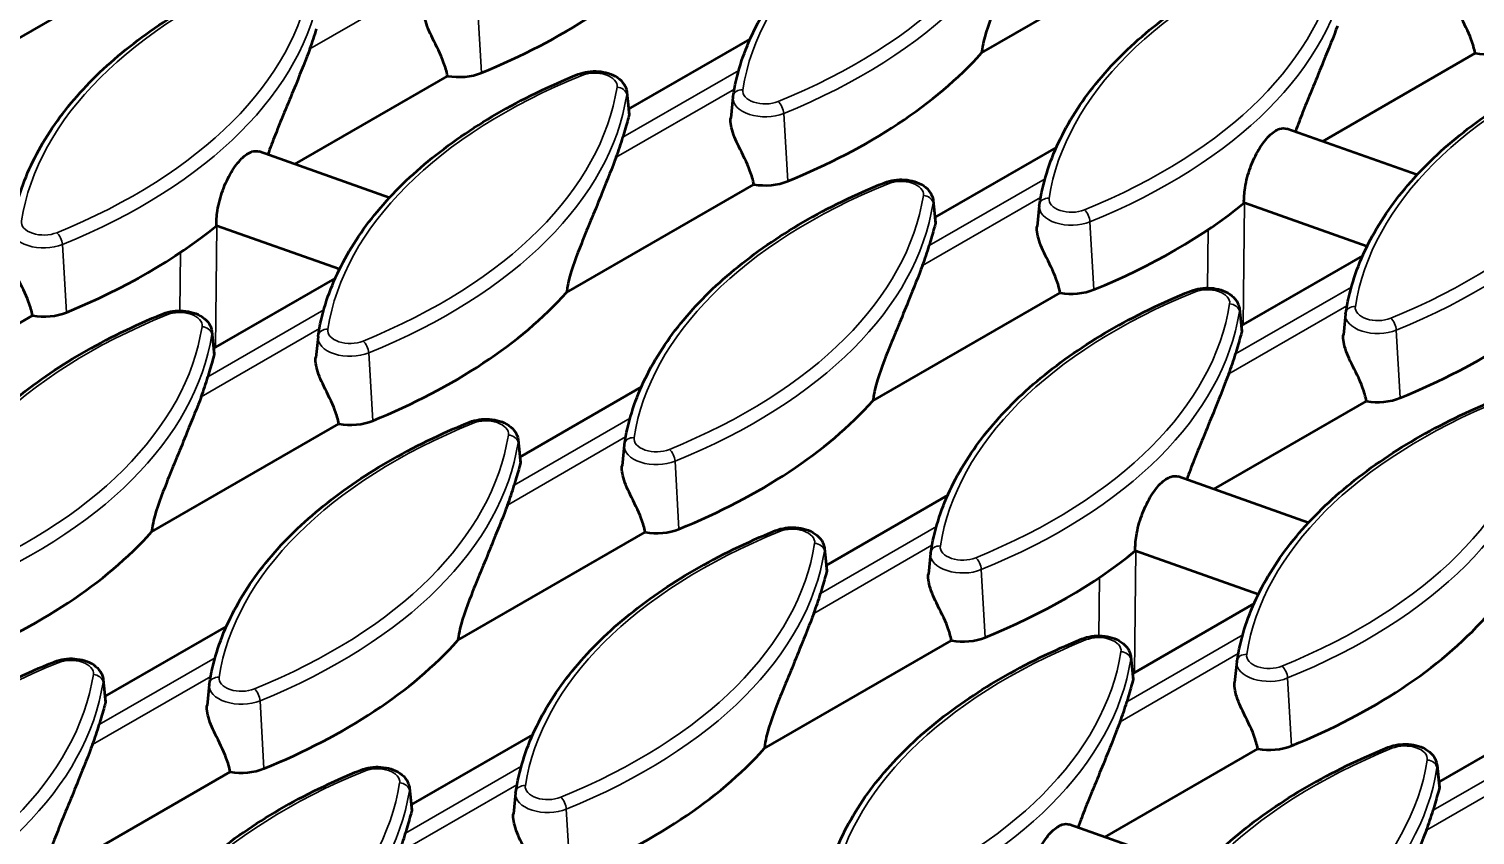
# Model space of a CAD drawing. Header units: millimetres. Extents: x 0 to 4362, y -130 to 2100.
# Drawn here: x 504.9 to 652.7, y 645.5 to 728 of the extents above; entities that cross this region are included whole.
import ezdxf

# ---------------------------------------------------------------- set-up
doc = ezdxf.new("R2010")
doc.units = ezdxf.units.MM
doc.header["$LTSCALE"] = 5
doc.layers.add('Sichtbar (ISO)', color=7, linetype='Continuous', lineweight=50)
doc.layers.add('Sichtbar schmal (ISO)', color=7, linetype='Continuous', lineweight=35)

msp = doc.modelspace()

# ---------------------------------------------------------------- linework, layer by layer
at = {"layer": 'Sichtbar (ISO)'}
for p, q in [((602.294, 725.51), (621.434, 736.56)), ((497.238, 723.177), (516.378, 734.227)), ((566.214, 719.762), (578.632, 726.931)), ((637.136, 716.466), (652.748, 725.479)), ((532.081, 714.133), (547.693, 723.146)), ((566.027, 721.501), (566.269, 719.25)), ((576.881, 720.996), (576.651, 718.851)), ((646.816, 713.04), (633.49, 717.756)), ((597.529, 708.681), (609.947, 715.85)), ((541.76, 710.708), (528.434, 715.423)), ((559.868, 701.015), (579.007, 712.065)), ((597.342, 710.42), (597.583, 708.169)), ((608.196, 709.915), (607.966, 707.77)), ((641.702, 705.715), (629.125, 710.166)), ((536.646, 703.382), (524.069, 707.833)), ((628.843, 697.6), (641.261, 704.769)), ((523.787, 695.267), (536.205, 702.436)), ((591.183, 689.934), (610.322, 700.984)), ((628.657, 699.339), (628.898, 697.088)), ((486.127, 687.601), (505.266, 698.651)), ((639.511, 698.834), (639.28, 696.688)), ((523.601, 697.006), (523.842, 694.755)), ((534.455, 696.501), (534.224, 694.356)), ((555.102, 684.186), (567.52, 691.355)), ((626.025, 680.89), (641.637, 689.903)), ((517.441, 676.52), (536.581, 687.57)), ((554.915, 685.925), (555.157, 683.674)), ((565.769, 685.42), (565.539, 683.275)), ((635.704, 677.465), (622.378, 682.18)), ((586.417, 673.105), (598.835, 680.274)), ((548.756, 665.439), (567.896, 676.489)), ((586.23, 674.844), (586.472, 672.593)), ((597.084, 674.339), (596.854, 672.194)), ((630.591, 670.139), (618.013, 674.59)), ((617.732, 662.024), (630.15, 669.193)), ((512.676, 659.691), (525.094, 666.86)), ((580.071, 654.358), (599.21, 665.408)), ((617.545, 663.763), (617.787, 661.512)), ((628.399, 663.258), (628.169, 661.113)), ((512.489, 661.43), (512.731, 659.179)), ((523.343, 660.925), (523.113, 658.78)), ((649.046, 650.943), (661.464, 658.112)), ((543.99, 648.61), (556.408, 655.779)), ((614.913, 645.314), (630.525, 654.327)), ((648.86, 652.682), (649.101, 650.431)), ((506.653, 641.131), (525.469, 651.994)), ((543.804, 650.349), (544.045, 648.098)), ((554.658, 649.844), (554.427, 647.699)), ((624.592, 641.889), (611.266, 646.604))]:
    msp.add_line(p, q, dxfattribs=at)
for centre, major_axis, start_param, end_param in [((514.528, 753.465), (-63.568, 0), 2.1848933, 2.6638716), ((472.102, 733.869), (63.043, 0), 6.0631154, 6.1203042), ((545.843, 742.384), (-63.568, 0), 2.1848933, 2.6638716), ((653.908, 727.689), (-4, 0), 1.2765781, 2.1848933), ((548.853, 725.356), (-4, 0), 1.2765781, 2.1848933), ((503.416, 722.788), (63.043, 0), 6.0631154, 6.1203042), ((580.167, 714.275), (-4, 0), 1.2765781, 2.1848933), ((577.158, 731.303), (-63.568, 0), 2.1848933, 2.5278613), ((472.102, 728.97), (-63.568, 0), 2.1848933, 2.5278613), ((534.731, 711.707), (63.043, 0), 6.0631154, 6.1203042), ((608.472, 720.222), (-63.568, 0), 2.1848933, 2.6638716), ((503.416, 717.889), (-63.568, 0), 2.1848933, 2.6638716), ((611.482, 703.194), (-4, 0), 1.2765781, 2.1848933), ((506.426, 700.862), (-4, 0), 1.2765781, 2.1848933), ((566.046, 700.626), (63.043, 0), 6.0631154, 6.1203042), ((460.99, 698.293), (63.043, 0), 6.0631154, 6.1203042), ((534.731, 706.808), (-63.568, 0), 2.1848933, 2.6638716), ((642.797, 692.113), (-4, 0), 1.2765781, 2.1848933), ((537.741, 689.781), (-4, 0), 1.2765781, 2.1848933), ((492.305, 687.212), (63.043, 0), 6.0631154, 6.1203042), ((460.99, 693.394), (-63.568, 0), 2.1848933, 2.6638716), ((569.056, 678.7), (-4, 0), 1.2765781, 2.1848933), ((566.046, 695.727), (-63.568, 0), 2.1848933, 2.5278613), ((523.62, 676.131), (63.043, 0), 6.0631154, 6.1203042), ((597.361, 684.646), (-63.568, 0), 2.1848933, 2.6638716), ((492.305, 682.313), (-63.568, 0), 2.1848933, 2.6638716), ((600.37, 667.619), (-4, 0), 1.2765781, 2.1848933), ((554.934, 665.05), (63.043, 0), 6.0631154, 6.1203042), ((449.878, 662.717), (63.043, 0), 6.0631154, 6.1203042), ((523.62, 671.232), (-63.568, 0), 2.1848933, 2.6638716), ((631.685, 656.537), (-4, 0), 1.2765781, 2.1848933), ((526.629, 654.205), (-4, 0), 1.2765781, 2.1848933), ((586.249, 653.969), (63.043, 0), 6.0631154, 6.1203042), ((481.193, 651.636), (63.043, 0), 6.0631154, 6.1203042)]:
    msp.add_ellipse(centre, major_axis=major_axis, ratio=0.5773503, start_param=start_param, end_param=end_param, dxfattribs=at)
for points, knots in [([(576.893, 721.083), (577.231, 723.234), (577.892, 725.363), (579.829, 729.505), (581.105, 731.518), (584.221, 735.37), (586.062, 737.209), (590.249, 740.667), (592.596, 742.285), (597.725, 745.258), (600.508, 746.613), (603.467, 747.817)], [5.58828531, 5.58828531, 5.58828531, 5.58828531, 5.76152555, 5.76152555, 5.9347658, 5.9347658, 6.10800604, 6.10800604, 6.28124629, 6.28124629, 6.45448653, 6.45448653, 6.45448653, 6.45448653]), ([(607.366, 739.337), (606.962, 738.296), (606.469, 737.04), (605.256, 734.049), (604.507, 732.279), (603.363, 729.377), (602.821, 727.978), (602.425, 726.351), (602.352, 725.992), (602.304, 725.6), (602.299, 725.555), (602.294, 725.51)], [5.0571531, 5.0571531, 5.0571531, 5.0571531, 5.5983494, 5.5983494, 6.239433, 6.239433, 6.6427143, 6.6427143, 6.7428645, 6.7428645, 6.7559465, 6.7559465, 6.7559465, 6.7559465]), ([(608.207, 710.001), (608.545, 712.153), (609.207, 714.282), (611.144, 718.424), (612.419, 720.437), (615.536, 724.289), (617.377, 726.128), (621.564, 729.586), (623.911, 731.204), (629.04, 734.177), (631.822, 735.531), (634.782, 736.736)], [5.58828531, 5.58828531, 5.58828531, 5.58828531, 5.76152555, 5.76152555, 5.9347658, 5.9347658, 6.10800604, 6.10800604, 6.28124629, 6.28124629, 6.45448653, 6.45448653, 6.45448653, 6.45448653]), ([(503.151, 707.669), (503.49, 709.82), (504.151, 711.949), (506.088, 716.091), (507.364, 718.104), (510.48, 721.956), (512.321, 723.796), (516.508, 727.253), (518.855, 728.871), (523.984, 731.844), (526.767, 733.199), (529.726, 734.403)], [5.58828531, 5.58828531, 5.58828531, 5.58828531, 5.76152555, 5.76152555, 5.9347658, 5.9347658, 6.10800604, 6.10800604, 6.28124629, 6.28124629, 6.45448653, 6.45448653, 6.45448653, 6.45448653]), ([(652.748, 725.479), (652.671, 725.938), (652.534, 726.407), (652.043, 727.705), (651.604, 728.538), (651.068, 729.648), (650.911, 729.986), (650.644, 730.653), (650.535, 730.982), (650.409, 731.536), (650.373, 731.809), (650.381, 732.133), (650.385, 732.2), (650.392, 732.264)], [2.82851537, 2.82851537, 2.82851537, 2.82851537, 2.9796104, 2.9796104, 3.24690309, 3.24690309, 3.34987153, 3.34987153, 3.45283997, 3.45283997, 3.54324006, 3.54324006, 3.56691242, 3.56691242, 3.56691242, 3.56691242]), ([(547.693, 723.146), (547.615, 723.605), (547.478, 724.074), (546.987, 725.372), (546.548, 726.205), (546.013, 727.315), (545.856, 727.654), (545.588, 728.32), (545.479, 728.65), (545.353, 729.203), (545.318, 729.476), (545.325, 729.8), (545.329, 729.867), (545.336, 729.932)], [2.82851537, 2.82851537, 2.82851537, 2.82851537, 2.9796104, 2.9796104, 3.24690309, 3.24690309, 3.34987153, 3.34987153, 3.45283997, 3.45283997, 3.54324006, 3.54324006, 3.56691242, 3.56691242, 3.56691242, 3.56691242]), ([(638.68, 728.256), (638.277, 727.215), (637.784, 725.959), (636.571, 722.968), (635.822, 721.198), (634.884, 718.819), (634.622, 718.141), (634.379, 717.441)], [5.0571531, 5.0571531, 5.0571531, 5.0571531, 5.5983494, 5.5983494, 6.239433, 6.239433, 6.4545461, 6.4545461, 6.4545461, 6.4545461]), ([(533.625, 725.923), (533.221, 724.882), (532.728, 723.626), (531.515, 720.636), (530.766, 718.865), (529.828, 716.486), (529.566, 715.808), (529.323, 715.108)], [5.0571531, 5.0571531, 5.0571531, 5.0571531, 5.5983494, 5.5983494, 6.239433, 6.239433, 6.4545461, 6.4545461, 6.4545461, 6.4545461]), ([(639.522, 698.92), (639.86, 701.072), (640.521, 703.201), (642.459, 707.343), (643.734, 709.356), (646.851, 713.208), (648.691, 715.047), (652.879, 718.505), (655.226, 720.123), (660.355, 723.096), (663.137, 724.45), (666.097, 725.655)], [5.58828531, 5.58828531, 5.58828531, 5.58828531, 5.76152555, 5.76152555, 5.9347658, 5.9347658, 6.10800604, 6.10800604, 6.28124629, 6.28124629, 6.45448653, 6.45448653, 6.45448653, 6.45448653]), ([(534.466, 696.588), (534.804, 698.739), (535.466, 700.868), (537.403, 705.01), (538.678, 707.023), (541.795, 710.875), (543.636, 712.715), (547.823, 716.172), (550.17, 717.79), (555.299, 720.763), (558.081, 722.118), (561.041, 723.322)], [5.58828531, 5.58828531, 5.58828531, 5.58828531, 5.76152555, 5.76152555, 5.9347658, 5.9347658, 6.10800604, 6.10800604, 6.28124629, 6.28124629, 6.45448653, 6.45448653, 6.45448653, 6.45448653]), ([(561.041, 723.322), (561.36, 723.452), (561.702, 723.54), (562.401, 723.639), (562.758, 723.651), (563.46, 723.598), (563.806, 723.535), (564.465, 723.329), (564.779, 723.185), (565.327, 722.81), (565.568, 722.582), (565.884, 722.077), (565.983, 721.825), (566.023, 721.539), (566.025, 721.52), (566.027, 721.501)], [0.1713012, 0.1713012, 0.1713012, 0.1713012, 0.5447081, 0.5447081, 0.9139605, 0.9139605, 1.2818418, 1.2818418, 1.6552499, 1.6552499, 2.0093361, 2.0093361, 2.2758247, 2.2758247, 2.2942911, 2.2942911, 2.2942911, 2.2942911]), ([(576.881, 720.996), (576.882, 721.002), (576.882, 721.008), (576.884, 721.019), (576.884, 721.025), (576.886, 721.037), (576.887, 721.042), (576.888, 721.054), (576.889, 721.06), (576.891, 721.071), (576.892, 721.077), (576.893, 721.083)], [5.559690499, 5.559690499, 5.559690499, 5.559690499, 5.565409461, 5.565409461, 5.571128423, 5.571128423, 5.576847385, 5.576847385, 5.582566347, 5.582566347, 5.588285309, 5.588285309, 5.588285309, 5.588285309]), ([(566.247, 719.067), (566.11, 718.609), (565.945, 718.015), (565.721, 717.223), (565.674, 717.057), (565.625, 716.885)], [1.09829535, 1.09829535, 1.09829535, 1.09829535, 1.45268918, 1.45268918, 1.54121651, 1.54121651, 1.54121651, 1.54121651]), ([(566.269, 719.25), (566.271, 719.231), (566.271, 719.211), (566.268, 719.151), (566.26, 719.11), (566.247, 719.067)], [3.52470314, 3.52470314, 3.52470314, 3.52470314, 3.543240058, 3.543240058, 3.576592277, 3.576592277, 3.576592277, 3.576592277]), ([(579.007, 712.065), (578.93, 712.524), (578.793, 712.993), (578.302, 714.291), (577.862, 715.124), (577.327, 716.234), (577.17, 716.572), (576.903, 717.239), (576.794, 717.569), (576.668, 718.122), (576.632, 718.395), (576.64, 718.719), (576.644, 718.786), (576.651, 718.851)], [2.82851537, 2.82851537, 2.82851537, 2.82851537, 2.9796104, 2.9796104, 3.24690309, 3.24690309, 3.34987153, 3.34987153, 3.45283997, 3.45283997, 3.54324006, 3.54324006, 3.56691242, 3.56691242, 3.56691242, 3.56691242]), ([(629.125, 710.166), (629.113, 710.647), (629.149, 711.181), (629.346, 712.426), (629.54, 713.146), (630.009, 714.432), (630.315, 715.084), (630.991, 716.214), (631.36, 716.693), (632.052, 717.381), (632.421, 717.636), (633.025, 717.832), (633.273, 717.831), (633.49, 717.755)], [0.0465019, 0.0465019, 0.0465019, 0.0465019, 0.2065634, 0.2065634, 0.4131269, 0.4131269, 0.619287, 0.619287, 0.825447, 0.825447, 1.0316859, 1.0316859, 1.1904579, 1.1904579, 1.1904579, 1.1904579]), ([(524.069, 707.833), (524.057, 708.314), (524.094, 708.848), (524.29, 710.093), (524.485, 710.813), (524.954, 712.099), (525.259, 712.751), (525.935, 713.881), (526.304, 714.36), (526.996, 715.048), (527.365, 715.304), (527.969, 715.499), (528.217, 715.498), (528.434, 715.422)], [0.0465019, 0.0465019, 0.0465019, 0.0465019, 0.2065634, 0.2065634, 0.4131269, 0.4131269, 0.619287, 0.619287, 0.825447, 0.825447, 1.0316859, 1.0316859, 1.1904579, 1.1904579, 1.1904579, 1.1904579]), ([(564.939, 714.842), (564.536, 713.801), (564.043, 712.545), (562.83, 709.555), (562.081, 707.784), (560.936, 704.882), (560.394, 703.483), (559.999, 701.856), (559.926, 701.497), (559.877, 701.105), (559.872, 701.06), (559.868, 701.015)], [5.0571531, 5.0571531, 5.0571531, 5.0571531, 5.5983494, 5.5983494, 6.239433, 6.239433, 6.6427143, 6.6427143, 6.7428645, 6.7428645, 6.7559465, 6.7559465, 6.7559465, 6.7559465]), ([(565.781, 685.507), (566.119, 687.658), (566.78, 689.787), (568.718, 693.929), (569.993, 695.942), (573.109, 699.794), (574.95, 701.633), (579.138, 705.091), (581.484, 706.709), (586.614, 709.682), (589.396, 711.037), (592.355, 712.241)], [5.58828531, 5.58828531, 5.58828531, 5.58828531, 5.76152555, 5.76152555, 5.9347658, 5.9347658, 6.10800604, 6.10800604, 6.28124629, 6.28124629, 6.45448653, 6.45448653, 6.45448653, 6.45448653]), ([(592.355, 712.241), (592.675, 712.371), (593.016, 712.459), (593.716, 712.558), (594.072, 712.57), (594.775, 712.517), (595.121, 712.454), (595.78, 712.248), (596.094, 712.104), (596.642, 711.729), (596.882, 711.501), (597.198, 710.996), (597.298, 710.744), (597.337, 710.458), (597.34, 710.439), (597.342, 710.42)], [0.1713012, 0.1713012, 0.1713012, 0.1713012, 0.5447081, 0.5447081, 0.9139605, 0.9139605, 1.2818418, 1.2818418, 1.6552499, 1.6552499, 2.0093361, 2.0093361, 2.2758247, 2.2758247, 2.2942911, 2.2942911, 2.2942911, 2.2942911]), ([(608.196, 709.915), (608.196, 709.921), (608.197, 709.927), (608.198, 709.938), (608.199, 709.944), (608.201, 709.956), (608.201, 709.961), (608.203, 709.973), (608.204, 709.979), (608.206, 709.99), (608.206, 709.996), (608.207, 710.001)], [5.559690499, 5.559690499, 5.559690499, 5.559690499, 5.565409461, 5.565409461, 5.571128423, 5.571128423, 5.576847385, 5.576847385, 5.582566347, 5.582566347, 5.588285309, 5.588285309, 5.588285309, 5.588285309]), ([(597.562, 707.986), (597.425, 707.528), (597.26, 706.934), (597.036, 706.142), (596.989, 705.976), (596.94, 705.804)], [1.09829535, 1.09829535, 1.09829535, 1.09829535, 1.45268918, 1.45268918, 1.54121651, 1.54121651, 1.54121651, 1.54121651]), ([(597.583, 708.169), (597.585, 708.15), (597.586, 708.13), (597.583, 708.07), (597.575, 708.029), (597.562, 707.986)], [3.52470314, 3.52470314, 3.52470314, 3.52470314, 3.543240058, 3.543240058, 3.576592277, 3.576592277, 3.576592277, 3.576592277]), ([(610.322, 700.984), (610.244, 701.443), (610.107, 701.912), (609.617, 703.21), (609.177, 704.043), (608.642, 705.153), (608.485, 705.491), (608.217, 706.158), (608.108, 706.488), (607.983, 707.041), (607.947, 707.314), (607.954, 707.638), (607.959, 707.705), (607.966, 707.77)], [2.82851537, 2.82851537, 2.82851537, 2.82851537, 2.9796104, 2.9796104, 3.24690309, 3.24690309, 3.34987153, 3.34987153, 3.45283997, 3.45283997, 3.54324006, 3.54324006, 3.56691242, 3.56691242, 3.56691242, 3.56691242]), ([(505.266, 698.651), (505.189, 699.111), (505.052, 699.579), (504.561, 700.877), (504.121, 701.71), (503.586, 702.821), (503.429, 703.159), (503.162, 703.825), (503.053, 704.155), (502.927, 704.708), (502.891, 704.981), (502.898, 705.306), (502.903, 705.372), (502.91, 705.437)], [2.82851537, 2.82851537, 2.82851537, 2.82851537, 2.9796104, 2.9796104, 3.24690309, 3.24690309, 3.34987153, 3.34987153, 3.45283997, 3.45283997, 3.54324006, 3.54324006, 3.56691242, 3.56691242, 3.56691242, 3.56691242]), ([(596.254, 703.761), (595.851, 702.72), (595.357, 701.464), (594.144, 698.473), (593.396, 696.703), (592.251, 693.801), (591.709, 692.402), (591.314, 690.775), (591.24, 690.416), (591.192, 690.024), (591.187, 689.979), (591.183, 689.934)], [5.0571531, 5.0571531, 5.0571531, 5.0571531, 5.5983494, 5.5983494, 6.239433, 6.239433, 6.6427143, 6.6427143, 6.7428645, 6.7428645, 6.7559465, 6.7559465, 6.7559465, 6.7559465]), ([(597.096, 674.426), (597.434, 676.577), (598.095, 678.706), (600.032, 682.848), (601.308, 684.861), (604.424, 688.713), (606.265, 690.552), (610.452, 694.01), (612.799, 695.628), (617.928, 698.601), (620.711, 699.956), (623.67, 701.16)], [5.58828531, 5.58828531, 5.58828531, 5.58828531, 5.76152555, 5.76152555, 5.9347658, 5.9347658, 6.10800604, 6.10800604, 6.28124629, 6.28124629, 6.45448653, 6.45448653, 6.45448653, 6.45448653]), ([(623.67, 701.16), (623.989, 701.29), (624.331, 701.378), (625.03, 701.477), (625.387, 701.489), (626.09, 701.436), (626.435, 701.373), (627.095, 701.167), (627.408, 701.023), (627.957, 700.648), (628.197, 700.42), (628.513, 699.915), (628.612, 699.663), (628.652, 699.377), (628.654, 699.358), (628.657, 699.339)], [0.1713012, 0.1713012, 0.1713012, 0.1713012, 0.5447081, 0.5447081, 0.9139605, 0.9139605, 1.2818418, 1.2818418, 1.6552499, 1.6552499, 2.0093361, 2.0093361, 2.2758247, 2.2758247, 2.2942911, 2.2942911, 2.2942911, 2.2942911]), ([(492.04, 672.093), (492.378, 674.244), (493.039, 676.373), (494.976, 680.515), (496.252, 682.528), (499.368, 686.38), (501.209, 688.22), (505.397, 691.677), (507.743, 693.295), (512.872, 696.268), (515.655, 697.623), (518.614, 698.827)], [5.58828531, 5.58828531, 5.58828531, 5.58828531, 5.76152555, 5.76152555, 5.9347658, 5.9347658, 6.10800604, 6.10800604, 6.28124629, 6.28124629, 6.45448653, 6.45448653, 6.45448653, 6.45448653]), ([(518.614, 698.827), (518.933, 698.957), (519.275, 699.045), (519.974, 699.145), (520.331, 699.156), (521.034, 699.103), (521.379, 699.04), (522.039, 698.834), (522.353, 698.691), (522.901, 698.315), (523.141, 698.087), (523.457, 697.582), (523.556, 697.33), (523.596, 697.044), (523.599, 697.025), (523.601, 697.006)], [0.1713012, 0.1713012, 0.1713012, 0.1713012, 0.5447081, 0.5447081, 0.9139605, 0.9139605, 1.2818418, 1.2818418, 1.6552499, 1.6552499, 2.0093361, 2.0093361, 2.2758247, 2.2758247, 2.2942911, 2.2942911, 2.2942911, 2.2942911]), ([(639.511, 698.834), (639.511, 698.84), (639.512, 698.846), (639.513, 698.857), (639.514, 698.863), (639.515, 698.875), (639.516, 698.88), (639.518, 698.892), (639.519, 698.898), (639.52, 698.909), (639.521, 698.915), (639.522, 698.92)], [5.559690499, 5.559690499, 5.559690499, 5.559690499, 5.565409461, 5.565409461, 5.571128423, 5.571128423, 5.576847385, 5.576847385, 5.582566347, 5.582566347, 5.588285309, 5.588285309, 5.588285309, 5.588285309]), ([(534.455, 696.501), (534.455, 696.507), (534.456, 696.513), (534.457, 696.524), (534.458, 696.53), (534.46, 696.542), (534.46, 696.547), (534.462, 696.559), (534.463, 696.565), (534.464, 696.576), (534.465, 696.582), (534.466, 696.588)], [5.559690499, 5.559690499, 5.559690499, 5.559690499, 5.565409461, 5.565409461, 5.571128423, 5.571128423, 5.576847385, 5.576847385, 5.582566347, 5.582566347, 5.588285309, 5.588285309, 5.588285309, 5.588285309]), ([(628.877, 696.905), (628.74, 696.447), (628.574, 695.852), (628.351, 695.061), (628.304, 694.895), (628.255, 694.723)], [1.09829535, 1.09829535, 1.09829535, 1.09829535, 1.45268918, 1.45268918, 1.54121651, 1.54121651, 1.54121651, 1.54121651]), ([(628.898, 697.088), (628.9, 697.069), (628.901, 697.048), (628.897, 696.989), (628.89, 696.948), (628.877, 696.905)], [3.52470314, 3.52470314, 3.52470314, 3.52470314, 3.543240058, 3.543240058, 3.576592277, 3.576592277, 3.576592277, 3.576592277]), ([(641.637, 689.903), (641.559, 690.362), (641.422, 690.831), (640.932, 692.129), (640.492, 692.962), (639.957, 694.072), (639.8, 694.41), (639.532, 695.077), (639.423, 695.407), (639.297, 695.96), (639.262, 696.233), (639.269, 696.557), (639.273, 696.624), (639.28, 696.688)], [2.82851537, 2.82851537, 2.82851537, 2.82851537, 2.9796104, 2.9796104, 3.24690309, 3.24690309, 3.34987153, 3.34987153, 3.45283997, 3.45283997, 3.54324006, 3.54324006, 3.56691242, 3.56691242, 3.56691242, 3.56691242]), ([(523.821, 694.572), (523.684, 694.114), (523.519, 693.52), (523.295, 692.728), (523.248, 692.563), (523.199, 692.39)], [1.09829535, 1.09829535, 1.09829535, 1.09829535, 1.45268918, 1.45268918, 1.54121651, 1.54121651, 1.54121651, 1.54121651]), ([(523.842, 694.755), (523.844, 694.736), (523.845, 694.716), (523.842, 694.656), (523.834, 694.615), (523.821, 694.572)], [3.52470314, 3.52470314, 3.52470314, 3.52470314, 3.543240058, 3.543240058, 3.576592277, 3.576592277, 3.576592277, 3.576592277]), ([(536.581, 687.57), (536.503, 688.029), (536.366, 688.498), (535.876, 689.796), (535.436, 690.629), (534.901, 691.74), (534.744, 692.078), (534.476, 692.744), (534.367, 693.074), (534.242, 693.627), (534.206, 693.9), (534.213, 694.225), (534.217, 694.291), (534.224, 694.356)], [2.82851537, 2.82851537, 2.82851537, 2.82851537, 2.9796104, 2.9796104, 3.24690309, 3.24690309, 3.34987153, 3.34987153, 3.45283997, 3.45283997, 3.54324006, 3.54324006, 3.56691242, 3.56691242, 3.56691242, 3.56691242]), ([(627.569, 692.68), (627.165, 691.639), (626.672, 690.383), (625.459, 687.392), (624.71, 685.622), (623.772, 683.243), (623.51, 682.565), (623.267, 681.865)], [5.0571531, 5.0571531, 5.0571531, 5.0571531, 5.5983494, 5.5983494, 6.239433, 6.239433, 6.4545461, 6.4545461, 6.4545461, 6.4545461]), ([(522.513, 690.347), (522.11, 689.306), (521.616, 688.05), (520.403, 685.06), (519.655, 683.289), (518.51, 680.387), (517.968, 678.989), (517.573, 677.361), (517.499, 677.002), (517.451, 676.61), (517.446, 676.565), (517.441, 676.52)], [5.0571531, 5.0571531, 5.0571531, 5.0571531, 5.5983494, 5.5983494, 6.239433, 6.239433, 6.6427143, 6.6427143, 6.7428645, 6.7428645, 6.7559465, 6.7559465, 6.7559465, 6.7559465]), ([(628.41, 663.345), (628.748, 665.496), (629.41, 667.625), (631.347, 671.767), (632.623, 673.78), (635.739, 677.632), (637.58, 679.471), (641.767, 682.929), (644.114, 684.547), (649.243, 687.52), (652.025, 688.875), (654.985, 690.079)], [5.58828531, 5.58828531, 5.58828531, 5.58828531, 5.76152555, 5.76152555, 5.9347658, 5.9347658, 6.10800604, 6.10800604, 6.28124629, 6.28124629, 6.45448653, 6.45448653, 6.45448653, 6.45448653]), ([(523.354, 661.012), (523.693, 663.163), (524.354, 665.292), (526.291, 669.434), (527.567, 671.447), (530.683, 675.299), (532.524, 677.139), (536.711, 680.596), (539.058, 682.214), (544.187, 685.187), (546.97, 686.542), (549.929, 687.746)], [5.58828531, 5.58828531, 5.58828531, 5.58828531, 5.76152555, 5.76152555, 5.9347658, 5.9347658, 6.10800604, 6.10800604, 6.28124629, 6.28124629, 6.45448653, 6.45448653, 6.45448653, 6.45448653]), ([(549.929, 687.746), (550.248, 687.876), (550.59, 687.964), (551.289, 688.064), (551.646, 688.075), (552.349, 688.022), (552.694, 687.959), (553.354, 687.753), (553.667, 687.61), (554.216, 687.234), (554.456, 687.006), (554.772, 686.501), (554.871, 686.249), (554.911, 685.963), (554.913, 685.944), (554.915, 685.925)], [0.1713012, 0.1713012, 0.1713012, 0.1713012, 0.5447081, 0.5447081, 0.9139605, 0.9139605, 1.2818418, 1.2818418, 1.6552499, 1.6552499, 2.0093361, 2.0093361, 2.2758247, 2.2758247, 2.2942911, 2.2942911, 2.2942911, 2.2942911]), ([(565.769, 685.42), (565.77, 685.426), (565.771, 685.432), (565.772, 685.443), (565.773, 685.449), (565.774, 685.461), (565.775, 685.466), (565.777, 685.478), (565.777, 685.484), (565.779, 685.495), (565.78, 685.501), (565.781, 685.507)], [5.559690499, 5.559690499, 5.559690499, 5.559690499, 5.565409461, 5.565409461, 5.571128423, 5.571128423, 5.576847385, 5.576847385, 5.582566347, 5.582566347, 5.588285309, 5.588285309, 5.588285309, 5.588285309]), ([(555.136, 683.491), (554.998, 683.033), (554.833, 682.439), (554.609, 681.647), (554.563, 681.482), (554.514, 681.309)], [1.09829535, 1.09829535, 1.09829535, 1.09829535, 1.45268918, 1.45268918, 1.54121651, 1.54121651, 1.54121651, 1.54121651]), ([(555.157, 683.674), (555.159, 683.655), (555.16, 683.635), (555.156, 683.575), (555.149, 683.534), (555.136, 683.491)], [3.52470314, 3.52470314, 3.52470314, 3.52470314, 3.543240058, 3.543240058, 3.576592277, 3.576592277, 3.576592277, 3.576592277]), ([(567.896, 676.489), (567.818, 676.948), (567.681, 677.417), (567.19, 678.715), (566.751, 679.548), (566.216, 680.659), (566.059, 680.997), (565.791, 681.663), (565.682, 681.993), (565.556, 682.546), (565.521, 682.819), (565.528, 683.144), (565.532, 683.21), (565.539, 683.275)], [2.82851537, 2.82851537, 2.82851537, 2.82851537, 2.9796104, 2.9796104, 3.24690309, 3.24690309, 3.34987153, 3.34987153, 3.45283997, 3.45283997, 3.54324006, 3.54324006, 3.56691242, 3.56691242, 3.56691242, 3.56691242]), ([(618.013, 674.59), (618.001, 675.071), (618.038, 675.605), (618.234, 676.85), (618.429, 677.57), (618.898, 678.856), (619.203, 679.508), (619.879, 680.638), (620.248, 681.117), (620.94, 681.805), (621.309, 682.06), (621.914, 682.256), (622.161, 682.255), (622.378, 682.179)], [0.0465019, 0.0465019, 0.0465019, 0.0465019, 0.2065634, 0.2065634, 0.4131269, 0.4131269, 0.619287, 0.619287, 0.825447, 0.825447, 1.0316859, 1.0316859, 1.1904579, 1.1904579, 1.1904579, 1.1904579]), ([(553.828, 679.266), (553.424, 678.225), (552.931, 676.969), (551.718, 673.979), (550.969, 672.208), (549.825, 669.306), (549.283, 667.908), (548.887, 666.28), (548.814, 665.921), (548.766, 665.529), (548.761, 665.484), (548.756, 665.439)], [5.0571531, 5.0571531, 5.0571531, 5.0571531, 5.5983494, 5.5983494, 6.239433, 6.239433, 6.6427143, 6.6427143, 6.7428645, 6.7428645, 6.7559465, 6.7559465, 6.7559465, 6.7559465]), ([(554.669, 649.931), (555.007, 652.082), (555.669, 654.211), (557.606, 658.353), (558.881, 660.366), (561.998, 664.218), (563.839, 666.058), (568.026, 669.515), (570.373, 671.133), (575.502, 674.106), (578.284, 675.461), (581.244, 676.665)], [5.58828531, 5.58828531, 5.58828531, 5.58828531, 5.76152555, 5.76152555, 5.9347658, 5.9347658, 6.10800604, 6.10800604, 6.28124629, 6.28124629, 6.45448653, 6.45448653, 6.45448653, 6.45448653]), ([(581.244, 676.665), (581.563, 676.795), (581.905, 676.883), (582.604, 676.982), (582.961, 676.994), (583.663, 676.941), (584.009, 676.878), (584.668, 676.672), (584.982, 676.529), (585.53, 676.153), (585.771, 675.925), (586.087, 675.42), (586.186, 675.168), (586.226, 674.882), (586.228, 674.863), (586.23, 674.844)], [0.1713012, 0.1713012, 0.1713012, 0.1713012, 0.5447081, 0.5447081, 0.9139605, 0.9139605, 1.2818418, 1.2818418, 1.6552499, 1.6552499, 2.0093361, 2.0093361, 2.2758247, 2.2758247, 2.2942911, 2.2942911, 2.2942911, 2.2942911]), ([(597.084, 674.339), (597.085, 674.345), (597.085, 674.351), (597.087, 674.362), (597.088, 674.368), (597.089, 674.38), (597.09, 674.385), (597.091, 674.397), (597.092, 674.403), (597.094, 674.414), (597.095, 674.42), (597.096, 674.426)], [5.559690499, 5.559690499, 5.559690499, 5.559690499, 5.565409461, 5.565409461, 5.571128423, 5.571128423, 5.576847385, 5.576847385, 5.582566347, 5.582566347, 5.588285309, 5.588285309, 5.588285309, 5.588285309]), ([(586.451, 672.41), (586.313, 671.952), (586.148, 671.358), (585.924, 670.566), (585.877, 670.401), (585.828, 670.228)], [1.09829535, 1.09829535, 1.09829535, 1.09829535, 1.45268918, 1.45268918, 1.54121651, 1.54121651, 1.54121651, 1.54121651]), ([(586.472, 672.593), (586.474, 672.574), (586.474, 672.554), (586.471, 672.494), (586.463, 672.453), (586.451, 672.41)], [3.52470314, 3.52470314, 3.52470314, 3.52470314, 3.543240058, 3.543240058, 3.576592277, 3.576592277, 3.576592277, 3.576592277]), ([(599.21, 665.408), (599.133, 665.867), (598.996, 666.336), (598.505, 667.634), (598.066, 668.467), (597.53, 669.577), (597.373, 669.916), (597.106, 670.582), (596.997, 670.912), (596.871, 671.465), (596.835, 671.738), (596.843, 672.063), (596.847, 672.129), (596.854, 672.194)], [2.82851537, 2.82851537, 2.82851537, 2.82851537, 2.9796104, 2.9796104, 3.24690309, 3.24690309, 3.34987153, 3.34987153, 3.45283997, 3.45283997, 3.54324006, 3.54324006, 3.56691242, 3.56691242, 3.56691242, 3.56691242]), ([(585.142, 668.185), (584.739, 667.144), (584.246, 665.888), (583.033, 662.898), (582.284, 661.127), (581.139, 658.225), (580.598, 656.827), (580.202, 655.199), (580.129, 654.84), (580.081, 654.448), (580.075, 654.403), (580.071, 654.358)], [5.0571531, 5.0571531, 5.0571531, 5.0571531, 5.5983494, 5.5983494, 6.239433, 6.239433, 6.6427143, 6.6427143, 6.7428645, 6.7428645, 6.7559465, 6.7559465, 6.7559465, 6.7559465]), ([(585.984, 638.85), (586.322, 641.001), (586.983, 643.13), (588.921, 647.272), (590.196, 649.285), (593.313, 653.137), (595.153, 654.977), (599.341, 658.434), (601.688, 660.052), (606.817, 663.025), (609.599, 664.38), (612.558, 665.584)], [5.58828531, 5.58828531, 5.58828531, 5.58828531, 5.76152555, 5.76152555, 5.9347658, 5.9347658, 6.10800604, 6.10800604, 6.28124629, 6.28124629, 6.45448653, 6.45448653, 6.45448653, 6.45448653]), ([(612.558, 665.584), (612.878, 665.714), (613.219, 665.802), (613.919, 665.901), (614.276, 665.913), (614.978, 665.86), (615.324, 665.797), (615.983, 665.591), (616.297, 665.447), (616.845, 665.072), (617.086, 664.844), (617.401, 664.339), (617.501, 664.087), (617.541, 663.801), (617.543, 663.782), (617.545, 663.763)], [0.1713012, 0.1713012, 0.1713012, 0.1713012, 0.5447081, 0.5447081, 0.9139605, 0.9139605, 1.2818418, 1.2818418, 1.6552499, 1.6552499, 2.0093361, 2.0093361, 2.2758247, 2.2758247, 2.2942911, 2.2942911, 2.2942911, 2.2942911]), ([(481.066, 637.3), (481.472, 639.393), (482.184, 641.461), (484.19, 645.48), (485.483, 647.431), (488.604, 651.165), (490.431, 652.947), (494.565, 656.3), (496.871, 657.87), (501.896, 660.758), (504.615, 662.076), (507.503, 663.251)], [5.60933082, 5.60933082, 5.60933082, 5.60933082, 5.77836196, 5.77836196, 5.9473931, 5.9473931, 6.11642424, 6.11642424, 6.28545539, 6.28545539, 6.45448653, 6.45448653, 6.45448653, 6.45448653]), ([(507.503, 663.251), (507.822, 663.381), (508.164, 663.47), (508.863, 663.569), (509.22, 663.58), (509.922, 663.528), (510.268, 663.464), (510.927, 663.258), (511.241, 663.115), (511.789, 662.739), (512.03, 662.511), (512.346, 662.006), (512.445, 661.754), (512.485, 661.468), (512.487, 661.449), (512.489, 661.43)], [0.1713012, 0.1713012, 0.1713012, 0.1713012, 0.5447081, 0.5447081, 0.9139605, 0.9139605, 1.2818418, 1.2818418, 1.6552499, 1.6552499, 2.0093361, 2.0093361, 2.2758247, 2.2758247, 2.2942911, 2.2942911, 2.2942911, 2.2942911]), ([(628.399, 663.258), (628.4, 663.264), (628.4, 663.27), (628.402, 663.281), (628.402, 663.287), (628.404, 663.299), (628.404, 663.304), (628.406, 663.316), (628.407, 663.322), (628.409, 663.333), (628.409, 663.339), (628.41, 663.345)], [5.559690499, 5.559690499, 5.559690499, 5.559690499, 5.565409461, 5.565409461, 5.571128423, 5.571128423, 5.576847385, 5.576847385, 5.582566347, 5.582566347, 5.588285309, 5.588285309, 5.588285309, 5.588285309]), ([(523.343, 660.925), (523.344, 660.931), (523.344, 660.937), (523.346, 660.948), (523.346, 660.954), (523.348, 660.966), (523.349, 660.972), (523.35, 660.983), (523.351, 660.989), (523.353, 661), (523.354, 661.006), (523.354, 661.012)], [5.559690499, 5.559690499, 5.559690499, 5.559690499, 5.565409461, 5.565409461, 5.571128423, 5.571128423, 5.576847385, 5.576847385, 5.582566347, 5.582566347, 5.588285309, 5.588285309, 5.588285309, 5.588285309]), ([(617.765, 661.329), (617.628, 660.871), (617.463, 660.277), (617.239, 659.485), (617.192, 659.319), (617.143, 659.147)], [1.09829535, 1.09829535, 1.09829535, 1.09829535, 1.45268918, 1.45268918, 1.54121651, 1.54121651, 1.54121651, 1.54121651]), ([(617.786, 661.512), (617.788, 661.493), (617.789, 661.473), (617.786, 661.413), (617.778, 661.372), (617.765, 661.329)], [3.52470314, 3.52470314, 3.52470314, 3.52470314, 3.543240058, 3.543240058, 3.576592277, 3.576592277, 3.576592277, 3.576592277]), ([(630.525, 654.327), (630.448, 654.786), (630.311, 655.255), (629.82, 656.553), (629.38, 657.386), (628.845, 658.496), (628.688, 658.835), (628.421, 659.501), (628.312, 659.831), (628.186, 660.384), (628.15, 660.657), (628.157, 660.981), (628.162, 661.048), (628.169, 661.113)], [2.82851537, 2.82851537, 2.82851537, 2.82851537, 2.9796104, 2.9796104, 3.24690309, 3.24690309, 3.34987153, 3.34987153, 3.45283997, 3.45283997, 3.54324006, 3.54324006, 3.56691242, 3.56691242, 3.56691242, 3.56691242]), ([(512.709, 658.996), (512.572, 658.539), (512.407, 657.944), (512.183, 657.152), (512.136, 656.987), (512.087, 656.814)], [1.09829535, 1.09829535, 1.09829535, 1.09829535, 1.45268918, 1.45268918, 1.54121651, 1.54121651, 1.54121651, 1.54121651]), ([(512.73, 659.179), (512.733, 659.16), (512.733, 659.14), (512.73, 659.08), (512.722, 659.039), (512.709, 658.996)], [3.52470314, 3.52470314, 3.52470314, 3.52470314, 3.543240058, 3.543240058, 3.576592277, 3.576592277, 3.576592277, 3.576592277]), ([(525.469, 651.994), (525.392, 652.454), (525.255, 652.923), (524.764, 654.22), (524.324, 655.053), (523.789, 656.164), (523.632, 656.502), (523.365, 657.169), (523.256, 657.498), (523.13, 658.051), (523.094, 658.324), (523.102, 658.649), (523.106, 658.715), (523.113, 658.78)], [2.82851537, 2.82851537, 2.82851537, 2.82851537, 2.9796104, 2.9796104, 3.24690309, 3.24690309, 3.34987153, 3.34987153, 3.45283997, 3.45283997, 3.54324006, 3.54324006, 3.56691242, 3.56691242, 3.56691242, 3.56691242]), ([(616.457, 657.104), (616.054, 656.063), (615.561, 654.807), (614.347, 651.817), (613.599, 650.046), (612.66, 647.667), (612.399, 646.989), (612.156, 646.289)], [5.0571531, 5.0571531, 5.0571531, 5.0571531, 5.5983494, 5.5983494, 6.239433, 6.239433, 6.4545461, 6.4545461, 6.4545461, 6.4545461]), ([(511.401, 654.771), (510.998, 653.73), (510.505, 652.474), (509.292, 649.484), (508.543, 647.713), (507.398, 644.811), (506.856, 643.413), (506.524, 642.045), (506.509, 641.98), (506.494, 641.914)], [5.0571531, 5.0571531, 5.0571531, 5.0571531, 5.5983494, 5.5983494, 6.239433, 6.239433, 6.6427143, 6.6427143, 6.6624845, 6.6624845, 6.6624845, 6.6624845]), ([(617.299, 627.769), (617.637, 629.92), (618.298, 632.049), (620.235, 636.191), (621.511, 638.204), (624.627, 642.056), (626.468, 643.896), (630.656, 647.353), (633.002, 648.971), (638.131, 651.944), (640.914, 653.299), (643.873, 654.503)], [5.58828531, 5.58828531, 5.58828531, 5.58828531, 5.76152555, 5.76152555, 5.9347658, 5.9347658, 6.10800604, 6.10800604, 6.28124629, 6.28124629, 6.45448653, 6.45448653, 6.45448653, 6.45448653]), ([(643.873, 654.503), (644.192, 654.633), (644.534, 654.721), (645.233, 654.82), (645.59, 654.832), (646.293, 654.779), (646.638, 654.716), (647.298, 654.51), (647.611, 654.366), (648.16, 653.991), (648.4, 653.763), (648.716, 653.258), (648.815, 653.006), (648.855, 652.72), (648.858, 652.701), (648.86, 652.682)], [0.1713012, 0.1713012, 0.1713012, 0.1713012, 0.5447081, 0.5447081, 0.9139605, 0.9139605, 1.2818418, 1.2818418, 1.6552499, 1.6552499, 2.0093361, 2.0093361, 2.2758247, 2.2758247, 2.2942911, 2.2942911, 2.2942911, 2.2942911]), ([(512.243, 625.436), (512.581, 627.587), (513.242, 629.716), (515.179, 633.858), (516.455, 635.871), (519.571, 639.723), (521.412, 641.563), (525.6, 645.02), (527.946, 646.638), (533.076, 649.611), (535.858, 650.966), (538.817, 652.17)], [5.58828531, 5.58828531, 5.58828531, 5.58828531, 5.76152555, 5.76152555, 5.9347658, 5.9347658, 6.10800604, 6.10800604, 6.28124629, 6.28124629, 6.45448653, 6.45448653, 6.45448653, 6.45448653]), ([(538.817, 652.17), (539.136, 652.3), (539.478, 652.389), (540.177, 652.488), (540.534, 652.499), (541.237, 652.447), (541.583, 652.383), (542.242, 652.177), (542.556, 652.034), (543.104, 651.658), (543.344, 651.43), (543.66, 650.925), (543.759, 650.673), (543.799, 650.387), (543.802, 650.368), (543.804, 650.349)], [0.1713012, 0.1713012, 0.1713012, 0.1713012, 0.5447081, 0.5447081, 0.9139605, 0.9139605, 1.2818418, 1.2818418, 1.6552499, 1.6552499, 2.0093361, 2.0093361, 2.2758247, 2.2758247, 2.2942911, 2.2942911, 2.2942911, 2.2942911]), ([(554.658, 649.844), (554.658, 649.85), (554.659, 649.856), (554.66, 649.867), (554.661, 649.873), (554.663, 649.885), (554.663, 649.89), (554.665, 649.902), (554.666, 649.908), (554.667, 649.919), (554.668, 649.925), (554.669, 649.931)], [5.559690499, 5.559690499, 5.559690499, 5.559690499, 5.565409461, 5.565409461, 5.571128423, 5.571128423, 5.576847385, 5.576847385, 5.582566347, 5.582566347, 5.588285309, 5.588285309, 5.588285309, 5.588285309]), ([(649.08, 650.248), (648.943, 649.79), (648.777, 649.196), (648.554, 648.404), (648.507, 648.238), (648.458, 648.066)], [1.09829535, 1.09829535, 1.09829535, 1.09829535, 1.45268918, 1.45268918, 1.54121651, 1.54121651, 1.54121651, 1.54121651]), ([(649.101, 650.431), (649.103, 650.412), (649.104, 650.392), (649.1, 650.332), (649.093, 650.291), (649.08, 650.248)], [3.52470314, 3.52470314, 3.52470314, 3.52470314, 3.543240058, 3.543240058, 3.576592277, 3.576592277, 3.576592277, 3.576592277]), ([(544.024, 647.915), (543.887, 647.458), (543.722, 646.863), (543.498, 646.071), (543.451, 645.906), (543.402, 645.733)], [1.09829535, 1.09829535, 1.09829535, 1.09829535, 1.45268918, 1.45268918, 1.54121651, 1.54121651, 1.54121651, 1.54121651]), ([(544.045, 648.098), (544.047, 648.079), (544.048, 648.059), (544.045, 647.999), (544.037, 647.958), (544.024, 647.915)], [3.52470314, 3.52470314, 3.52470314, 3.52470314, 3.543240058, 3.543240058, 3.576592277, 3.576592277, 3.576592277, 3.576592277]), ([(556.784, 640.913), (556.706, 641.373), (556.569, 641.842), (556.079, 643.139), (555.639, 643.972), (555.104, 645.083), (554.947, 645.421), (554.679, 646.087), (554.57, 646.417), (554.445, 646.97), (554.409, 647.243), (554.416, 647.568), (554.42, 647.634), (554.427, 647.699)], [2.82851537, 2.82851537, 2.82851537, 2.82851537, 2.9796104, 2.9796104, 3.24690309, 3.24690309, 3.34987153, 3.34987153, 3.45283997, 3.45283997, 3.54324006, 3.54324006, 3.56691242, 3.56691242, 3.56691242, 3.56691242]), ([(606.902, 639.014), (606.89, 639.495), (606.926, 640.029), (607.123, 641.274), (607.317, 641.994), (607.786, 643.28), (608.092, 643.932), (608.767, 645.062), (609.136, 645.541), (609.828, 646.229), (610.197, 646.485), (610.802, 646.68), (611.049, 646.679), (611.266, 646.603)], [0.0465019, 0.0465019, 0.0465019, 0.0465019, 0.2065634, 0.2065634, 0.4131269, 0.4131269, 0.619287, 0.619287, 0.825447, 0.825447, 1.0316859, 1.0316859, 1.1904579, 1.1904579, 1.1904579, 1.1904579]), ([(647.772, 646.023), (647.368, 644.982), (646.875, 643.726), (645.662, 640.736), (644.913, 638.965), (643.769, 636.063), (643.227, 634.664), (642.831, 633.037), (642.758, 632.678), (642.71, 632.286), (642.705, 632.241), (642.7, 632.196)], [5.0571531, 5.0571531, 5.0571531, 5.0571531, 5.5983494, 5.5983494, 6.239433, 6.239433, 6.6427143, 6.6427143, 6.7428645, 6.7428645, 6.7559465, 6.7559465, 6.7559465, 6.7559465])]:
    msp.add_open_spline(points, degree=3, knots=knots, dxfattribs=at)
at = {"layer": 'Sichtbar schmal (ISO)'}
for p, q in [((545.706, 732.898), (533.625, 725.923)), ((551.157, 723.469), (550.75, 730.406)), ((565.625, 716.885), (577.473, 723.726)), ((577.021, 721.817), (564.939, 714.842)), ((566.247, 719.067), (566.02, 721.212)), ((582.472, 712.388), (582.064, 719.325)), ((596.94, 705.804), (608.788, 712.645)), ((608.335, 710.736), (596.254, 703.761)), ((597.562, 707.986), (597.335, 710.131)), ((629.04, 697.713), (629.165, 710.151)), ((613.787, 701.307), (613.379, 708.244)), ((523.984, 695.38), (524.109, 707.818)), ((625.457, 707.441), (625.396, 701.476)), ((508.731, 698.974), (508.323, 705.911)), ((641.574, 705.76), (641.6, 705.505)), ((520.401, 705.108), (520.341, 699.143)), ((536.518, 703.428), (536.545, 703.172)), ((628.255, 694.723), (640.103, 701.564)), ((639.65, 699.655), (627.569, 692.68)), ((523.199, 692.39), (535.047, 699.231)), ((628.877, 696.905), (628.649, 699.05)), ((534.594, 697.322), (522.513, 690.347)), ((523.821, 694.572), (523.593, 696.717)), ((645.102, 690.226), (644.694, 697.163)), ((540.046, 687.893), (539.638, 694.83)), ((554.514, 681.309), (566.361, 688.15)), ((565.909, 686.241), (553.828, 679.266)), ((555.136, 683.491), (554.908, 685.636)), ((571.36, 676.812), (570.953, 683.749)), ((585.828, 670.228), (597.676, 677.069)), ((597.224, 675.16), (585.142, 668.185)), ((586.451, 672.41), (586.223, 674.555)), ((617.928, 662.137), (618.054, 674.575)), ((602.675, 665.731), (602.268, 672.668)), ((614.345, 671.865), (614.285, 665.9)), ((630.462, 670.184), (630.489, 669.929)), ((617.143, 659.147), (628.991, 665.988)), ((628.538, 664.079), (616.457, 657.104)), ((512.087, 656.814), (523.935, 663.655)), ((617.765, 661.329), (617.538, 663.474)), ((523.483, 661.746), (511.401, 654.771)), ((512.709, 658.996), (512.482, 661.141)), ((633.99, 654.65), (633.582, 661.587)), ((528.934, 652.317), (528.526, 659.254)), ((648.458, 648.066), (660.306, 654.907)), ((543.402, 645.733), (555.25, 652.574)), ((659.853, 652.998), (647.772, 646.023)), ((649.08, 650.248), (648.852, 652.393)), ((554.797, 650.665), (542.716, 643.69)), ((544.024, 647.915), (543.797, 650.06)), ((560.249, 641.236), (559.841, 648.173))]:
    msp.add_line(p, q, dxfattribs=at)
for centre, major_axis, ratio, start_param, end_param in [((639.492, 718.516), (-61.864, 0), 0.5773503, 5.3264859, 6.1926871), ((545.843, 749.732), (61.864, 0), 0.5773503, 5.3264859, 6.1926871), ((545.843, 748.987), (62.861, 0), 0.5773503, 5.3264859, 6.1926871), ((670.806, 707.435), (-61.864, 0), 0.5773503, 5.3264859, 6.1926871), ((577.158, 738.651), (61.864, 0), 0.5773503, 5.3264859, 6.1926871), ((565.751, 705.102), (-61.864, 0), 0.5773503, 5.3264859, 6.1926871), ((577.158, 737.906), (62.861, 0), 0.5773503, 5.3264859, 6.1926871), ((472.102, 736.318), (61.864, 0), 0.5773503, 5.3264859, 6.1926871), ((472.102, 735.573), (62.861, 0), 0.5773503, 5.3264859, 6.1926871), ((702.121, 696.354), (-61.864, 0), 0.5773503, 5.3264859, 6.1926871), ((597.065, 694.021), (-61.864, 0), 0.5773503, 5.3264859, 6.1926871), ((561.418, 722.396), (-0.377, 0.926), 0.4704822, 5.5699441, 6.2831853), ((562.741, 722.129), (2.296, 0), 0.5773503, 6.1926871, 8.4680786), ((608.472, 727.57), (61.864, 0), 0.5773503, 5.3264859, 6.1926871), ((608.472, 726.825), (62.861, 0), 0.5773503, 5.3264859, 6.1926871), ((503.416, 725.237), (61.864, 0), 0.5773503, 5.3264859, 6.1926871), ((565.028, 721.193), (0.988, -0.155), 0.8131553, 0.2143864, 1.6979163), ((562.741, 721.384), (3.292, 0), 0.5773503, 6.1926871, 6.3450887), ((577.88, 720.927), (-0.988, 0.155), 0.8131553, 4.8395089, 6.2831853), ((580.167, 721.624), (-2.296, 0), 0.5773503, 6.1926871, 8.4680786), ((503.416, 724.492), (62.861, 0), 0.5773503, 5.3264859, 6.1926871), ((580.167, 720.879), (-3.292, 0), 0.5773503, 6.221282, 8.4680786), ((581.49, 719.724), (-0.377, 0.926), 0.4704822, 4.0864142, 5.5699441), ((628.38, 682.94), (-61.864, 0), 0.5773503, 5.3264859, 6.1926871), ((592.732, 711.315), (-0.377, 0.926), 0.4704822, 5.5699441, 6.2831853), ((594.056, 711.048), (2.296, 0), 0.5773503, 6.1926871, 8.4680786), ((534.731, 714.156), (61.864, 0), 0.5773503, 5.3264859, 6.1926871), ((534.731, 713.411), (62.861, 0), 0.5773503, 5.3264859, 6.1926871), ((596.342, 710.112), (0.988, -0.155), 0.8131553, 0.2143864, 1.6979163), ((594.056, 710.303), (3.292, 0), 0.5773503, 6.1926871, 6.3450887), ((611.482, 709.798), (-3.292, 0), 0.5773503, 6.221282, 8.4680786), ((609.195, 709.846), (-0.988, 0.155), 0.8131553, 4.8395089, 6.2831853), ((611.482, 710.543), (-2.296, 0), 0.5773503, 6.1926871, 8.4680786), ((506.426, 708.21), (-2.296, 0), 0.5773503, 6.1926871, 8.4680786), ((612.805, 708.643), (-0.377, 0.926), 0.4704822, 4.0864142, 5.5699441), ((506.426, 707.465), (-3.292, 0), 0.5773503, 6.221282, 8.4680786), ((507.749, 706.31), (-0.377, 0.926), 0.4704822, 4.0864142, 5.5699441), ((659.695, 671.859), (-61.864, 0), 0.5773503, 5.3264859, 6.1926871), ((624.047, 700.234), (-0.377, 0.926), 0.4704822, 5.5699441, 6.2831853), ((625.37, 699.967), (2.296, 0), 0.5773503, 6.1926871, 8.4680786), ((566.046, 703.075), (61.864, 0), 0.5773503, 5.3264859, 6.1926871), ((627.657, 699.031), (0.988, -0.155), 0.8131553, 0.2143864, 1.6979163), ((625.37, 699.222), (3.292, 0), 0.5773503, 6.1926871, 6.3450887), ((640.51, 698.765), (-0.988, 0.155), 0.8131553, 4.8395089, 6.2831853), ((642.797, 699.462), (-2.296, 0), 0.5773503, 6.1926871, 8.4680786), ((554.639, 669.526), (-61.864, 0), 0.5773503, 5.3264859, 6.1926871), ((518.991, 697.901), (-0.377, 0.926), 0.4704822, 5.5699441, 6.2831853), ((520.314, 697.634), (2.296, 0), 0.5773503, 6.1926871, 8.4680786), ((566.046, 702.33), (62.861, 0), 0.5773503, 5.3264859, 6.1926871), ((642.797, 698.717), (-3.292, 0), 0.5773503, 6.221282, 8.4680786), ((644.12, 697.562), (-0.377, 0.926), 0.4704822, 4.0864142, 5.5699441), ((460.99, 700.742), (61.864, 0), 0.5773503, 5.3264859, 6.1926871), ((460.99, 699.997), (62.861, 0), 0.5773503, 5.3264859, 6.1926871), ((522.601, 696.698), (0.988, -0.155), 0.8131553, 0.2143864, 1.6979163), ((520.314, 696.889), (3.292, 0), 0.5773503, 6.1926871, 6.3450887), ((537.741, 696.384), (-3.292, 0), 0.5773503, 6.221282, 8.4680786), ((535.454, 696.432), (-0.988, 0.155), 0.8131553, 4.8395089, 6.2831853), ((537.741, 697.129), (-2.296, 0), 0.5773503, 6.1926871, 8.4680786), ((539.064, 695.229), (-0.377, 0.926), 0.4704822, 4.0864142, 5.5699441), ((691.009, 660.778), (-61.864, 0), 0.5773503, 5.3264859, 6.1926871), ((585.954, 658.445), (-61.864, 0), 0.5773503, 5.3264859, 6.1926871), ((550.306, 686.82), (-0.377, 0.926), 0.4704822, 5.5699441, 6.2831853), ((551.629, 686.553), (2.296, 0), 0.5773503, 6.1926871, 8.4680786), ((597.361, 691.994), (61.864, 0), 0.5773503, 5.3264859, 6.1926871), ((597.361, 691.249), (62.861, 0), 0.5773503, 5.3264859, 6.1926871), ((492.305, 689.661), (61.864, 0), 0.5773503, 5.3264859, 6.1926871), ((553.916, 685.617), (0.988, -0.155), 0.8131553, 0.2143864, 1.6979163), ((566.769, 685.351), (-0.988, 0.155), 0.8131553, 4.8395089, 6.2831853), ((569.056, 686.048), (-2.296, 0), 0.5773503, 6.1926871, 8.4680786), ((492.305, 688.916), (62.861, 0), 0.5773503, 5.3264859, 6.1926871), ((551.629, 685.808), (3.292, 0), 0.5773503, 6.1926871, 6.3450887), ((569.056, 685.303), (-3.292, 0), 0.5773503, 6.221282, 8.4680786), ((570.379, 684.148), (-0.377, 0.926), 0.4704822, 4.0864142, 5.5699441), ((617.268, 647.364), (-61.864, 0), 0.5773503, 5.3264859, 6.1926871), ((581.621, 675.739), (-0.377, 0.926), 0.4704822, 5.5699441, 6.2831853), ((582.944, 675.472), (2.296, 0), 0.5773503, 6.1926871, 8.4680786), ((523.62, 678.58), (61.864, 0), 0.5773503, 5.3264859, 6.1926871), ((523.62, 677.835), (62.861, 0), 0.5773503, 5.3264859, 6.1926871), ((585.231, 674.536), (0.988, -0.155), 0.8131553, 0.2143864, 1.6979163), ((582.944, 674.727), (3.292, 0), 0.5773503, 6.1926871, 6.3450887), ((600.37, 674.222), (-3.292, 0), 0.5773503, 6.221282, 8.4680786), ((598.083, 674.27), (-0.988, 0.155), 0.8131553, 4.8395089, 6.2831853), ((600.37, 674.967), (-2.296, 0), 0.5773503, 6.1926871, 8.4680786), ((601.694, 673.067), (-0.377, 0.926), 0.4704822, 4.0864142, 5.5699441), ((648.583, 636.283), (-61.864, 0), 0.5773503, 5.3264859, 6.1926871), ((612.936, 664.658), (-0.377, 0.926), 0.4704822, 5.5699441, 6.2831853), ((614.259, 664.391), (2.296, 0), 0.5773503, 6.1926871, 8.4680786), ((554.934, 667.499), (61.864, 0), 0.5773503, 5.3264859, 6.1926871), ((616.546, 663.455), (0.988, -0.155), 0.8131553, 0.2143864, 1.6979163), ((629.398, 663.189), (-0.988, 0.155), 0.8131553, 4.8395089, 6.2831853), ((631.685, 663.886), (-2.296, 0), 0.5773503, 6.1926871, 8.4680786), ((543.527, 633.95), (-61.864, 0), 0.5773503, 5.3264859, 6.174011), ((507.88, 662.325), (-0.377, 0.926), 0.4704822, 5.5699441, 6.2831853), ((509.203, 662.058), (2.296, 0), 0.5773503, 6.1926871, 8.4680786), ((554.934, 666.754), (62.861, 0), 0.5773503, 5.3264859, 6.1926871), ((614.259, 663.646), (3.292, 0), 0.5773503, 6.1926871, 6.3450887), ((631.685, 663.141), (-3.292, 0), 0.5773503, 6.221282, 8.4680786), ((633.008, 661.986), (-0.377, 0.926), 0.4704822, 4.0864142, 5.5699441), ((449.878, 665.166), (61.864, 0), 0.5773503, 5.3264859, 6.1926871), ((449.878, 664.421), (62.861, 0), 0.5773503, 5.3264859, 6.1926871), ((511.49, 661.122), (0.988, -0.155), 0.8131553, 0.2143864, 1.6979163), ((509.203, 661.313), (3.292, 0), 0.5773503, 6.1926871, 6.3450887), ((526.629, 660.808), (-3.292, 0), 0.5773503, 6.221282, 8.4680786), ((524.342, 660.856), (-0.988, 0.155), 0.8131553, 4.8395089, 6.2831853), ((526.629, 661.553), (-2.296, 0), 0.5773503, 6.1926871, 8.4680786), ((527.952, 659.653), (-0.377, 0.926), 0.4704822, 4.0864142, 5.5699441), ((679.898, 625.202), (-61.864, 0), 0.5773503, 5.3264859, 6.1926871), ((644.25, 653.577), (-0.377, 0.926), 0.4704822, 5.5699441, 6.2831853), ((645.573, 653.31), (2.296, 0), 0.5773503, 6.1926871, 8.4680786), ((574.842, 622.869), (-61.864, 0), 0.5773503, 5.3264859, 6.1926871), ((539.194, 651.244), (-0.377, 0.926), 0.4704822, 5.5699441, 6.2831853), ((540.518, 650.977), (2.296, 0), 0.5773503, 6.1926871, 8.4680786), ((586.249, 656.418), (61.864, 0), 0.5773503, 5.3264859, 6.1926871), ((586.249, 655.673), (62.861, 0), 0.5773503, 5.3264859, 6.1926871), ((647.86, 652.374), (0.988, -0.155), 0.8131553, 0.2143864, 1.6979163), ((645.573, 652.565), (3.292, 0), 0.5773503, 6.1926871, 6.3450887), ((481.193, 654.085), (61.864, 0), 0.5773503, 5.3264859, 6.1926871), ((542.804, 650.041), (0.988, -0.155), 0.8131553, 0.2143864, 1.6979163), ((555.657, 649.775), (-0.988, 0.155), 0.8131553, 4.8395089, 6.2831853), ((557.944, 650.472), (-2.296, 0), 0.5773503, 6.1926871, 8.4680786), ((481.193, 653.34), (62.861, 0), 0.5773503, 5.3264859, 6.1926871), ((540.518, 650.232), (3.292, 0), 0.5773503, 6.1926871, 6.3450887), ((557.944, 649.727), (-3.292, 0), 0.5773503, 6.221282, 8.4680786), ((559.267, 648.572), (-0.377, 0.926), 0.4704822, 4.0864142, 5.5699441)]:
    msp.add_ellipse(centre, major_axis=major_axis, ratio=ratio, start_param=start_param, end_param=end_param, dxfattribs=at)

doc.saveas('drawing.dxf')
